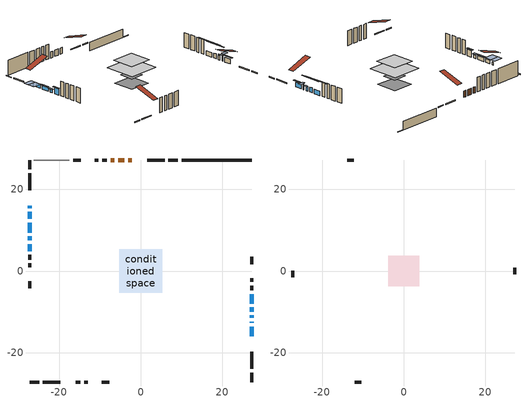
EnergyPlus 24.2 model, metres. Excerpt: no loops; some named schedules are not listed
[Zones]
conditioned space
 floor outside (Floor1 construction): -2.38,-2.38 -2.38,2.38 2.38,2.38 2.38,-2.38 z2.16
 floor adiabatic (AdiabaticFloorConstruction): -5.28,-5.28 -5.28,5.28 5.28,5.28 5.28,-5.28 z4.6
 floor foundation (Slab1 construction): -3.58,-3.58 -3.58,3.58 3.58,3.58 3.58,-3.58 z-0.61
 wall outside (RimJoist1 construction): 9.09,27.18 6.79,27.18 / -27.18,-27.18 -24.87,-27.18 / -27.18,27.18 -27.18,24.87 / 27.18,-27.18 27.18,-24.87 z2.16:2.46
 wall outside (RimJoist2 construction): 5.86,27.18 1.65,27.18 / -23.95,-27.18 -19.74,-27.18 / -27.18,23.95 -27.18,19.74 / 27.18,-23.95 27.18,-19.74 z2.16:2.46
 wall outside (AdiabaticWallConstruction 1): -2.15,27.18 -3.11,27.18 / -4.04,27.18 -5.57,27.18 / -6.5,27.18 -7.38,27.18 z2.16:4.19
 wall outside (AdiabaticWallConstruction): 27.18,-15.94 27.18,-13.63 / 27.18,-7.98 27.18,-5.67 z2.16:3.68; 27.18,-12.7 27.18,-12.39 / -27.18,6.61 -27.18,4.88 z2.16:4.24; -27.18,15.94 -27.18,15.4 z2.16:3.05; -27.18,14.47 -27.18,12.74 / -27.18,11.82 -27.18,9.38 z2.16:3.38; 27.18,-11.46 27.18,-10.85 z2.16:3.69; 27.18,-9.93 27.18,-8.91 z2.16:3.79; -27.18,8.45 -27.18,7.53 z2.16:3.23
 wall outside (Wall1 construction): -8.31,27.18 -9.46,27.18 / -15.94,-27.18 -14.78,-27.18 / -27.18,3.95 -27.18,2.79 / 27.18,-4.74 27.18,-3.58 z2.16:7.04
 wall outside (Wall2 construction): -10.39,27.18 -11.31,27.18 / -13.85,-27.18 -12.93,-27.18 / -27.18,1.86 -27.18,0.94 / 27.18,-2.65 27.18,-1.73 z2.16:7.04
 wall outside (Wall4 construction): -14.71,27.18 -16.53,27.18 / -9.53,-27.18 -7.71,-27.18 / -27.18,-2.46 -27.18,-4.27 / 27.18,1.67 27.18,3.48 z2.16:7.04
 wall foundation (FoundationWall1 construction): 10.02,27.18,-0.61 10.02,27.18,2.16 24.55,27.18,2.16 24.55,27.18,-0.51 27.18,27.18,-0.51 27.18,27.18,-0.61
 wall adiabatic (Wall5 construction): -17.46,27.18 -26.25,27.18 z2.16:7.04
 window (WindowConstruction): 27.18,-15.94 27.18,-13.63 z2.16:3.68
 window (WindowConstruction 8): 27.18,-12.7 27.18,-12.39 z2.16:4.24
 window (WindowConstruction 9): -27.18,15.94 -27.18,15.4 z2.16:3.05
 window (WindowConstruction 7): -27.18,14.47 -27.18,12.75 z2.16:3.38
 window (WindowConstruction 1): 27.18,-11.46 27.18,-10.85 z2.16:3.68
 window (WindowConstruction 2): -27.18,11.82 -27.18,9.38 z2.16:3.38
 window (WindowConstruction 6): 27.18,-9.92 27.18,-8.91 z2.16:3.78
 window (WindowConstruction 3): 27.18,-7.98 27.18,-5.67 z2.16:3.68
 window (WindowConstruction 4): -27.18,8.45 -27.18,7.53 z2.16:3.23
 window (WindowConstruction 5): -27.18,6.61 -27.18,4.88 z2.16:4.24
 door (Door): -2.15,27.18 -3.11,27.18 z2.16:4.19
 door (Door 1): -4.04,27.18 -5.57,27.18 z2.16:4.19
 door (Door 2): -6.5,27.18 -7.38,27.18 z2.16:4.19
 ceiling adiabatic (AdiabaticFloorConstruction): 5.28,-5.28 5.28,5.28 -5.28,5.28 -5.28,-5.28 z4.6
attic - vented
 floor to conditioned space (Floor2 construction Reversed): -3.79,-3.79 -3.79,3.79 3.79,3.79 3.79,-3.79 z7.04
 wall outside (Wall3 construction): -12.24,27.18 -13.78,27.18 / -12,-27.18 -10.46,-27.18 / -27.18,0.02 -27.18,-1.53 / 27.18,-0.81 27.18,0.74 z2.16:7.04
 roof outside (Roof1 construction): -1.22,27.18,7.04 -1.22,19.79,9.5 0.72,19.79,9.5 0.72,27.18,7.04; -16.87,-27.18,7.04 -16.87,-19.79,9.5 -18.81,-19.79,9.5 -18.81,-27.18,7.04; -27.18,16.87,7.04 -19.79,16.87,9.5 -19.79,18.81,9.5 -27.18,18.81,7.04; 27.18,-16.87,7.04 19.79,-16.87,9.5 19.79,-18.81,9.5 27.18,-18.81,7.04
shading: 27.18,-13.02 27.18,-16.55 27.48,-16.55 27.48,-13.02 z4.29; 27.18,-12.09 27.18,-13 29.01,-13 29.01,-12.09 z4.54; -27.18,14.79 -27.18,16.55 -30.23,16.55 -30.23,14.79 z3.66; -27.18,12.45 -27.18,14.77 -30.23,14.77 -30.23,12.45 z3.68; 27.18,-10.7 27.18,-11.61 27.64,-11.61 27.64,-10.7 z3.83; -27.18,9.08 -27.18,12.12 -27.64,12.12 -27.64,9.08 z3.68; 27.18,-5.86 27.18,-12.98 27.48,-12.98 27.48,-5.86 z6.84; 27.18,-2.32 27.18,-11.33 27.48,-11.33 27.48,-2.32 z7.03; -27.18,7.24 -27.18,8.75 -27.79,8.75 -27.79,7.24 z3.53; -27.18,4.58 -27.18,6.9 -27.79,6.9 -27.79,4.58 z4.54
[Building]
Building 1: Terrain=Suburbs
[Site:Location]
Montreal Mirabel Intl AP_QC: Latitude {deg}=45.68; Longitude {deg}=-74.03; Time Zone {hr}=-5; Elevation {m}=82; Keep Site Location Information=Yes
[Site:GroundTemperature:Shallow]
0.642858, -1.75623, -1.94836, -0.80987, 3.76054, 8.30966, 12.2535, 14.7518, 14.9641, 12.9321, 9.08883, 4.67926
[Site:WaterMainsTemperature]
Calculation Method=Schedule; Temperature Schedule=mains temperature schedule
[Material] Roughness=Rough; Thermal Absorptance=0.9
Name | Thickness {m} | Conductivity {W/m-K} | Density {kg/m3} | Specific Heat {J/kg-K} | Solar Absorptance | Visible Absorptance
asphalt or fiberglass shingles | 0.00635 | 0.162714 | 1121.4 | 1465.45 | 0.4 | 0.4
ceiling loosefill ins | 0.254 | 0.0480833 | 16.02 | 1046.75 | 0.7 | 0.7
ceiling stud and cavity | 0.1397 | 0.307505 | 65.682 | 1177.47 | 0.7 | 0.7
concrete 4.0 in. | 0.1016 | 1.803125 | 2242.8 | 837.4 | 0.7 | 0.7
concrete 8.0 in. | 0.2032 | 1.803125 | 2242.8 | 837.4 | 0.7 | 0.7
door material | 0.04445 | 0.053851 | 512.64 | 1214.23 | 0.7 | 0.7
door material 1 | 0.04445 | 0.20624 | 512.64 | 1214.23 | 0.7 | 0.7
exterior vertical ins | 0.0386676 | 0.029427 | 32.04 | 1214.23 | 0.7 | 0.7
floor covering | 0.0127 | 0.0433444 | 54.468 | 1339.84 | 0.6 | 0.6
floor rigid ins; rim joist rigid ins; wall rigid ins | 0.051816 | 0.029427 | 32.04 | 1214.23 | 0.7 | 0.7
floor rigid ins 1; wall rigid ins 2 | 0.512978 | 0.029427 | 32.04 | 1214.23 | 0.7 | 0.7
floor stud and cavity | 0.1397 | 0.0894249 | 92.3553 | 1139.71 | 0.7 | 0.7
floor stud and cavity 1 | 0.1397 | 1.75129 | 37.0049 | 1207.88 | 0.7 | 0.7
furniture material conditioned space 1 | 0.1524 | 0.115458 | 640.8 | 1214.23 | 0.6 | 0.6
gypsum board | 0.0127 | 0.160291 | 801 | 837.4 | 0.6 | 0.6
gypsum board 1 | 0.0127 | 0.160291 | 801 | 837.4 | 0.7 | 0.7
osb sheathing 0.5 in. | 0.0127 | 0.115458 | 512.64 | 1214.23 | 0.7 | 0.7
osb sheathing 0.75 in. | 0.01905 | 0.115458 | 512.64 | 1214.23 | 0.7 | 0.7
osb sheathing 2.0 in. | 0.0508 | 0.115458 | 512.64 | 1214.23 | 0.7 | 0.7
rim joist stud and cavity | 0.0508 | 0.0291833 | 125.044 | 1163.47 | 0.6 | 0.6
rim joist stud and cavity 1 | 0.0508 | 0.04043 | 125.044 | 1163.47 | 0.6 | 0.6
wall rigid ins 1 | 0.051816 | 0.029427 | 32.04 | 1214.23 | 0.4 | 0.4
wall stud and cavity | 0.1397 | 0.272647 | 139.0536 | 1170.24 | 0.7 | 0.7
wall stud and cavity 1 | 0.1397 | 0.273587 | 139.0536 | 1170.24 | 0.7 | 0.7
wall stud and cavity 2 | 0.0889 | 6.1454 | 50.32683 | 1063.81 | 0.6 | 0.6
wall stud and cavity 3 | 0.1397 | 0.21934 | 139.0536 | 1170.24 | 0.7 | 0.7
wall stud and cavity 4 | 0.1397 | 0.206859 | 139.0536 | 1170.24 | 0.7 | 0.7
wall stud and cavity 5 | 0.0889 | 0.380278 | 52.3479 | 1209.89 | 0.7 | 0.7
wall stud and cavity 6 | 0.0889 | 0.391764 | 83.0341 | 1211.67 | 0.7 | 0.7
wood siding | 0.0254 | 0.102417 | 544.68 | 1172.36 | 0.4 | 0.4
wood siding 1 | 0.00254 | 0.102417 | 544.68 | 1172.36 | 0.4 | 0.4
wood siding 2; wood siding 3; wood siding 4 | 0.0254 | 0.102417 | 544.68 | 1172.36 | 0.7 | 0.7
[WindowMaterial:SimpleGlazingSystem]
Name | U-Factor {W/m2-K} | Solar Heat Gain Coefficient
WindowMaterial | 1.88339 | 0.43
WindowMaterial 1 | 2.049758 | 0.36
WindowMaterial 2 | 2.02307 | 0.37
WindowMaterial 3 | 2.078148 | 0.35
WindowMaterial 4 | 1.80163 | 0.39
WindowMaterial 5 | 2.98038 | 0.61
WindowMaterial 6 | 4.164813 | 0.68
WindowMaterial 7 | 4.77747 | 0.61
WindowMaterial 8 | 2.7578 | 0.44
[Construction]
AdiabaticFloorConstruction: floor stud and cavity 1, floor rigid ins 1, osb sheathing 0.75 in., floor covering
AdiabaticWallConstruction: wood siding 3, wall rigid ins 2, wall stud and cavity 5, gypsum board
AdiabaticWallConstruction 1: wood siding 4, wall rigid ins 2, wall stud and cavity 5, gypsum board
Door; Door 1: door material
Door 2: door material 1
Floor1 construction: floor stud and cavity, floor rigid ins, osb sheathing 0.75 in., floor covering
Floor2 construction Reversed: gypsum board, ceiling stud and cavity, ceiling loosefill ins
FoundationWall1 construction: concrete 8.0 in., gypsum board 1
furniture construction conditioned space 1: furniture material conditioned space 1
PartitionWallConstruction: gypsum board, wall stud and cavity 6, gypsum board
RimJoist1 construction: wood siding 2, osb sheathing 2.0 in., rim joist stud and cavity
RimJoist2 construction: wood siding 2, rim joist rigid ins, osb sheathing 2.0 in., rim joist stud and cavity 1
Roof1 construction: asphalt or fiberglass shingles
Slab1 construction: concrete 4.0 in.
Wall1 construction: wood siding, wall rigid ins, osb sheathing 0.5 in., wall stud and cavity, gypsum board
Wall2 construction: wood siding, wall rigid ins, osb sheathing 0.5 in., wall stud and cavity 1, gypsum board
Wall3 construction: wood siding 1, wall stud and cavity 2
Wall4 construction: wood siding, wall rigid ins, osb sheathing 0.5 in., wall stud and cavity 3, gypsum board
Wall5 construction: wall rigid ins 1, osb sheathing 0.5 in., wall stud and cavity 4, gypsum board
WindowConstruction; WindowConstruction 3: WindowMaterial
WindowConstruction 1: WindowMaterial 1
WindowConstruction 2: WindowMaterial 2
WindowConstruction 4: WindowMaterial 3
WindowConstruction 5: WindowMaterial 4
WindowConstruction 6: WindowMaterial 5
WindowConstruction 7: WindowMaterial 6
WindowConstruction 8: WindowMaterial 7
WindowConstruction 9: WindowMaterial 8
[Zone] Multiplier=1; Part of Total Floor Area=Yes
Name | Volume {m3}
attic - vented | 22.998
conditioned space | 446
[Space]
Name | Zone | Volume {m3}
attic - vented 1 | attic - vented | 22.998
conditioned space 1 | conditioned space | 446
[ZoneInfiltration:EffectiveLeakageArea]
infil attic - vented 1: Zone or Space=attic - vented 1; Schedule=Always On Discrete; Effective Air Leakage Area {cm2}=2655.23; Stack Coefficient=0.000510366; Wind Coefficient=1.52637e-05
[ZoneMixing]
whole house fan mix: Zone or Space=attic - vented; Schedule=Always On Continuous; Design Flow Rate Calculation Method=Flow/Zone; Design Flow Rate {m3/s}=0; Source Zone or Space=conditioned space
[SurfaceProperty:ExposedFoundationPerimeter]
Slab1: Exposed Perimeter Calculation Method=TotalExposedPerimeter; Total Exposed Perimeter {m}=17.16
[InternalMass] Zone or ZoneList=conditioned space; Space or SpaceList=conditioned space 1
Name | Construction | Surface Area {m2}
furniture mass conditioned space 1 | furniture construction conditioned space 1 | 74.252
partition wall mass | PartitionWallConstruction | 185.63
[Lights]
interior lighting: Zone or ZoneList or Space or SpaceList=conditioned space 1; Schedule=interior lighting schedule; Design Level Calculation Method=LightingLevel; Lighting Level {W}=343.2; Return Air Fraction=0; Fraction Radiant=0.6; Fraction Visible=0.2; Fraction Replaceable=1
[People]
occupants: Zone or ZoneList or Space or SpaceList=conditioned space 1; Number of People Schedule=occupants schedule; Number of People Calculation Method=People; Number of People=3; Fraction Radiant=0.314171; Sensible Heat Fraction=0.56303; Activity Level Schedule=occupants activity schedule; Carbon Dioxide Generation Rate {m3/s-W}=0; Enable ASHRAE 55 Comfort Warnings=No; Mean Radiant Temperature Calculation Type=EnclosureAveraged
[ElectricEquipment] Zone or ZoneList or Space or SpaceList=conditioned space 1; Design Level Calculation Method=EquipmentLevel
Name | Schedule | Design Level {W} | Fraction Latent | Fraction Radiant | Fraction Lost
clothes dryer | clothes dryer schedule | 140.772 | 0.015 | 0.081 | 0.85
clothes washer | clothes washer schedule | 32.1985 | 0.03 | 0.162 | 0.7
cooking range | cooking range schedule | 208.969 | 0.08 | 0.432 | 0.2
dishwasher | dishwasher schedule | 66.8632 | 0.3 | 0.18 | 0.4
fridge | fridge schedule | 72.9452 | 0 | 0.6 | 0
mech vent bath fan 0 | mech vent bath fan 0 schedule | 50.2 | 0 | 0 | 1
mech vent bath fan 1 | mech vent bath fan 1 schedule | 50.2 | 0 | 0 | 1
mech vent house fan | mech vent house fan schedule | 19.9167 | 0 | 0 | 0.5
mech vent house fan cfis | mech vent house fan cfis schedule | 0 | 0 | 0 | 0
mech vent range fan 0 | mech vent range fan 0 schedule | 57 | 0 | 0 | 1
misc plug loads | misc plug loads schedule | 494.7 | 0.045 | 0.513 | 0.1
whole house fan | Always On Discrete | 0 | 0 | 0 | 1
[OtherEquipment] Zone or ZoneList or Space or SpaceList=conditioned space 1; Design Level Calculation Method=EquipmentLevel
Name | Fuel Type | Schedule | Design Level {W} | Fraction Latent | Fraction Radiant | Fraction Lost
clothes dryer 1 | Electricity | clothes dryer schedule | 0 | 0.015 | 0.081 | 0.85
cooking range 1 | Electricity | cooking range schedule | 0 | 0.08 | 0.432 | 0.2
general water use latent | None | general water use schedule | 59.3978 | 1 | 0 | 0
general water use sensible | None | general water use schedule | -58.539 | 0 | 0.6 | 0
mech vent house fan latent load | None | Always On Discrete | 0 | 1 | 0 | 0
mech vent house fan sensible load | None | Always On Discrete | 0 | 0 | 0 | 0
water heater energy adjustment1 | Electricity | Always On Discrete | 0.01 | 0 | 0 | 1
[ZoneInfiltration:DesignFlowRate] Zone or ZoneList or Space or SpaceList=conditioned space 1; Schedule=Always On Discrete; Design Flow Rate Calculation Method=Flow/Zone; Design Flow Rate {m3/s}=0
infil flow; natural vent flow; whole house fan flow
[Foundation:Kiva]
Foundation Kiva 1: Initial Indoor Air Temperature {C}=18; Wall Height Above Grade {m}=2.16; Wall Depth Below Slab {m}=0.2032; Custom Block Material Name 1=exterior vertical ins; Custom Block Depth 1 {m}=2.76999; Custom Block X Position 1 {m}=0.2159; Custom Block Z Position 1 {m}=0
[Foundation:Kiva:Settings]
Soil Conductivity {W/m-K}=0.849921; Soil Density {kg/m3}=1842.3; Soil Specific Heat {J/kg-K}=418.7; Ground Solar Absorptivity=0.9; Ground Thermal Absorptivity=0.9; Ground Surface Roughness {m}=0.03; Far-Field Width {m}=40; Deep-Ground Boundary Condition=ZeroFlux; Deep-Ground Depth {m}=40; Minimum Cell Dimension {m}=0.2; Maximum Cell Growth Coefficient=3; Simulation Timestep=Timestep
[Exterior:Lights]
exterior lighting: Schedule=exterior lighting schedule; Design Level {W}=75.6
[Schedule:Constant]
Name | Hourly Value
Always On Continuous; mech vent house fan schedule; mech vent house fan cfis schedule; Always On Discrete | 1
occupants activity schedule | 117.228
fridge schedule | 0
[Schedule:Week:Daily]
interior lighting schedule Week Rule - Jan1-Jan27: interior lighting schedule day, interior lighting schedule day, interior lighting schedule day, interior lighting schedule day, interior lighting schedule day, interior lighting schedule day, interior lighting schedule day, interior lighting schedule default day, interior lighting schedule default day, interior lighting schedule default day, interior lighting schedule default day, interior lighting schedule default day
interior lighting schedule Week Rule - Jan28-Feb3: interior lighting schedule day, interior lighting schedule day, interior lighting schedule day, interior lighting schedule day, interior lighting schedule day 1, interior lighting schedule day 1, interior lighting schedule day 1, interior lighting schedule default day, interior lighting schedule default day, interior lighting schedule default day, interior lighting schedule default day, interior lighting schedule default day
interior lighting schedule Week Rule - Feb4-Feb24: interior lighting schedule day 1, interior lighting schedule day 1, interior lighting schedule day 1, interior lighting schedule day 1, interior lighting schedule day 1, interior lighting schedule day 1, interior lighting schedule day 1, interior lighting schedule default day, interior lighting schedule default day, interior lighting schedule default day, interior lighting schedule default day, interior lighting schedule default day
interior lighting schedule Week Rule - Feb25-Mar3: interior lighting schedule day 1, interior lighting schedule day 1, interior lighting schedule day 1, interior lighting schedule day 1, interior lighting schedule day 2, interior lighting schedule day 2, interior lighting schedule day 2, interior lighting schedule default day, interior lighting schedule default day, interior lighting schedule default day, interior lighting schedule default day, interior lighting schedule default day
interior lighting schedule Week Rule - Mar4-Mar31: interior lighting schedule day 2, interior lighting schedule day 2, interior lighting schedule day 2, interior lighting schedule day 2, interior lighting schedule day 2, interior lighting schedule day 2, interior lighting schedule day 2, interior lighting schedule default day, interior lighting schedule default day, interior lighting schedule default day, interior lighting schedule default day, interior lighting schedule default day
interior lighting schedule Week Rule - Apr1-Apr28: interior lighting schedule day 3, interior lighting schedule day 3, interior lighting schedule day 3, interior lighting schedule day 3, interior lighting schedule day 3, interior lighting schedule day 3, interior lighting schedule day 3, interior lighting schedule default day, interior lighting schedule default day, interior lighting schedule default day, interior lighting schedule default day, interior lighting schedule default day
interior lighting schedule Week Rule - Apr29-May5: interior lighting schedule day 3, interior lighting schedule day 3, interior lighting schedule day 4, interior lighting schedule day 4, interior lighting schedule day 4, interior lighting schedule day 4, interior lighting schedule day 4, interior lighting schedule default day, interior lighting schedule default day, interior lighting schedule default day, interior lighting schedule default day, interior lighting schedule default day
interior lighting schedule Week Rule - May6-May26: interior lighting schedule day 4, interior lighting schedule day 4, interior lighting schedule day 4, interior lighting schedule day 4, interior lighting schedule day 4, interior lighting schedule day 4, interior lighting schedule day 4, interior lighting schedule default day, interior lighting schedule default day, interior lighting schedule default day, interior lighting schedule default day, interior lighting schedule default day
interior lighting schedule Week Rule - May27-Jun2: interior lighting schedule day 4, interior lighting schedule day 4, interior lighting schedule day 4, interior lighting schedule day 4, interior lighting schedule day 4, interior lighting schedule day 5, interior lighting schedule day 5, interior lighting schedule default day, interior lighting schedule default day, interior lighting schedule default day, interior lighting schedule default day, interior lighting schedule default day
interior lighting schedule Week Rule - Jun3-Jun30: interior lighting schedule day 5, interior lighting schedule day 5, interior lighting schedule day 5, interior lighting schedule day 5, interior lighting schedule day 5, interior lighting schedule day 5, interior lighting schedule day 5, interior lighting schedule default day, interior lighting schedule default day, interior lighting schedule default day, interior lighting schedule default day, interior lighting schedule default day
interior lighting schedule Week Rule - Jul1-Jul28: interior lighting schedule day 6, interior lighting schedule day 6, interior lighting schedule day 6, interior lighting schedule day 6, interior lighting schedule day 6, interior lighting schedule day 6, interior lighting schedule day 6, interior lighting schedule default day, interior lighting schedule default day, interior lighting schedule default day, interior lighting schedule default day, interior lighting schedule default day
interior lighting schedule Week Rule - Jul29-Aug4: interior lighting schedule day 6, interior lighting schedule day 6, interior lighting schedule day 6, interior lighting schedule day 7, interior lighting schedule day 7, interior lighting schedule day 7, interior lighting schedule day 7, interior lighting schedule default day, interior lighting schedule default day, interior lighting schedule default day, interior lighting schedule default day, interior lighting schedule default day
interior lighting schedule Week Rule - Aug5-Aug25: interior lighting schedule day 7, interior lighting schedule day 7, interior lighting schedule day 7, interior lighting schedule day 7, interior lighting schedule day 7, interior lighting schedule day 7, interior lighting schedule day 7, interior lighting schedule default day, interior lighting schedule default day, interior lighting schedule default day, interior lighting schedule default day, interior lighting schedule default day
interior lighting schedule Week Rule - Aug26-Sep1: interior lighting schedule day 7, interior lighting schedule day 7, interior lighting schedule day 7, interior lighting schedule day 7, interior lighting schedule day 7, interior lighting schedule day 7, interior lighting schedule day 8, interior lighting schedule default day, interior lighting schedule default day, interior lighting schedule default day, interior lighting schedule default day, interior lighting schedule default day
interior lighting schedule Week Rule - Sep2-Sep29: interior lighting schedule day 8, interior lighting schedule day 8, interior lighting schedule day 8, interior lighting schedule day 8, interior lighting schedule day 8, interior lighting schedule day 8, interior lighting schedule day 8, interior lighting schedule default day, interior lighting schedule default day, interior lighting schedule default day, interior lighting schedule default day, interior lighting schedule default day
interior lighting schedule Week Rule - Sep30-Oct6: interior lighting schedule day 8, interior lighting schedule day 9, interior lighting schedule day 9, interior lighting schedule day 9, interior lighting schedule day 9, interior lighting schedule day 9, interior lighting schedule day 9, interior lighting schedule default day, interior lighting schedule default day, interior lighting schedule default day, interior lighting schedule default day, interior lighting schedule default day
interior lighting schedule Week Rule - Oct7-Oct27: interior lighting schedule day 9, interior lighting schedule day 9, interior lighting schedule day 9, interior lighting schedule day 9, interior lighting schedule day 9, interior lighting schedule day 9, interior lighting schedule day 9, interior lighting schedule default day, interior lighting schedule default day, interior lighting schedule default day, interior lighting schedule default day, interior lighting schedule default day
interior lighting schedule Week Rule - Oct28-Nov3: interior lighting schedule day 9, interior lighting schedule day 9, interior lighting schedule day 9, interior lighting schedule day 9, interior lighting schedule day 10, interior lighting schedule day 10, interior lighting schedule day 10, interior lighting schedule default day, interior lighting schedule default day, interior lighting schedule default day, interior lighting schedule default day, interior lighting schedule default day
interior lighting schedule Week Rule - Nov4-Nov24: interior lighting schedule day 10, interior lighting schedule day 10, interior lighting schedule day 10, interior lighting schedule day 10, interior lighting schedule day 10, interior lighting schedule day 10, interior lighting schedule day 10, interior lighting schedule default day, interior lighting schedule default day, interior lighting schedule default day, interior lighting schedule default day, interior lighting schedule default day
interior lighting schedule Week Rule - Nov25-Dec1: interior lighting schedule day 10, interior lighting schedule day 10, interior lighting schedule day 10, interior lighting schedule day 10, interior lighting schedule day 10, interior lighting schedule day 10, interior lighting schedule day 11, interior lighting schedule default day, interior lighting schedule default day, interior lighting schedule default day, interior lighting schedule default day, interior lighting schedule default day
interior lighting schedule Week Rule - Dec2-Dec31: interior lighting schedule day 11, interior lighting schedule day 11, interior lighting schedule day 11, interior lighting schedule day 11, interior lighting schedule day 11, interior lighting schedule day 11, interior lighting schedule day 11, interior lighting schedule default day, interior lighting schedule default day, interior lighting schedule default day, interior lighting schedule default day, interior lighting schedule default day
occupants schedule Week Rule - Jan1-Dec31: occupants schedule day, occupants schedule day, occupants schedule day, occupants schedule day, occupants schedule day, occupants schedule day, occupants schedule day, occupants schedule default day, occupants schedule default day, occupants schedule default day, occupants schedule default day, occupants schedule default day
clothes dryer schedule Week Rule - Jan1-Dec31: clothes dryer schedule day, clothes dryer schedule day, clothes dryer schedule day, clothes dryer schedule day, clothes dryer schedule day, clothes dryer schedule day, clothes dryer schedule day, clothes dryer schedule default day, clothes dryer schedule default day, clothes dryer schedule default day, clothes dryer schedule default day, clothes dryer schedule default day
clothes washer schedule Week Rule - Jan1-Dec31: clothes washer schedule day, clothes washer schedule day, clothes washer schedule day, clothes washer schedule day, clothes washer schedule day, clothes washer schedule day, clothes washer schedule day, clothes washer schedule default day, clothes washer schedule default day, clothes washer schedule default day, clothes washer schedule default day, clothes washer schedule default day
cooking range schedule Week Rule - Jan1-Dec31: cooking range schedule day, cooking range schedule day, cooking range schedule day, cooking range schedule day, cooking range schedule day, cooking range schedule day, cooking range schedule day, cooking range schedule default day, cooking range schedule default day, cooking range schedule default day, cooking range schedule default day, cooking range schedule default day
dishwasher schedule Week Rule - Jan1-Dec31: dishwasher schedule day, dishwasher schedule day, dishwasher schedule day, dishwasher schedule day, dishwasher schedule day, dishwasher schedule day, dishwasher schedule day, dishwasher schedule default day, dishwasher schedule default day, dishwasher schedule default day, dishwasher schedule default day, dishwasher schedule default day
mech vent bath fan 0 schedule Week Rule - Jan1-Dec31: mech vent bath fan 0 schedule day, mech vent bath fan 0 schedule day, mech vent bath fan 0 schedule day, mech vent bath fan 0 schedule day, mech vent bath fan 0 schedule day, mech vent bath fan 0 schedule day, mech vent bath fan 0 schedule day, mech vent bath fan 0 schedule default day, mech vent bath fan 0 schedule default day, mech vent bath fan 0 schedule default day, mech vent bath fan 0 schedule default day, mech vent bath fan 0 schedule default day
mech vent bath fan 1 schedule Week Rule - Jan1-Dec31: mech vent bath fan 1 schedule day, mech vent bath fan 1 schedule day, mech vent bath fan 1 schedule day, mech vent bath fan 1 schedule day, mech vent bath fan 1 schedule day, mech vent bath fan 1 schedule day, mech vent bath fan 1 schedule day, mech vent bath fan 1 schedule default day, mech vent bath fan 1 schedule default day, mech vent bath fan 1 schedule default day, mech vent bath fan 1 schedule default day, mech vent bath fan 1 schedule default day
mech vent range fan 0 schedule Week Rule - Jan1-Dec31: mech vent range fan 0 schedule day, mech vent range fan 0 schedule day, mech vent range fan 0 schedule day, mech vent range fan 0 schedule day, mech vent range fan 0 schedule day, mech vent range fan 0 schedule day, mech vent range fan 0 schedule day, mech vent range fan 0 schedule default day, mech vent range fan 0 schedule default day, mech vent range fan 0 schedule default day, mech vent range fan 0 schedule default day, mech vent range fan 0 schedule default day
misc plug loads schedule Week Rule - Jan1-Dec31: misc plug loads schedule day, misc plug loads schedule day, misc plug loads schedule day, misc plug loads schedule day, misc plug loads schedule day, misc plug loads schedule day, misc plug loads schedule day, misc plug loads schedule default day, misc plug loads schedule default day, misc plug loads schedule default day, misc plug loads schedule default day, misc plug loads schedule default day
general water use schedule Week Rule - Jan1-Dec31: general water use schedule day, general water use schedule day, general water use schedule day, general water use schedule day, general water use schedule day, general water use schedule day, general water use schedule day, general water use schedule default day, general water use schedule default day, general water use schedule default day, general water use schedule default day, general water use schedule default day
exterior lighting schedule Week Rule - Jan1-Jan27: exterior lighting schedule day, exterior lighting schedule day, exterior lighting schedule day, exterior lighting schedule day, exterior lighting schedule day, exterior lighting schedule day, exterior lighting schedule day, exterior lighting schedule default day, exterior lighting schedule default day, exterior lighting schedule default day, exterior lighting schedule default day, exterior lighting schedule default day
exterior lighting schedule Week Rule - Jan28-Feb3: exterior lighting schedule day, exterior lighting schedule day, exterior lighting schedule day, exterior lighting schedule day, exterior lighting schedule day 1, exterior lighting schedule day 1, exterior lighting schedule day 1, exterior lighting schedule default day, exterior lighting schedule default day, exterior lighting schedule default day, exterior lighting schedule default day, exterior lighting schedule default day
exterior lighting schedule Week Rule - Feb4-Feb24: exterior lighting schedule day 1, exterior lighting schedule day 1, exterior lighting schedule day 1, exterior lighting schedule day 1, exterior lighting schedule day 1, exterior lighting schedule day 1, exterior lighting schedule day 1, exterior lighting schedule default day, exterior lighting schedule default day, exterior lighting schedule default day, exterior lighting schedule default day, exterior lighting schedule default day
exterior lighting schedule Week Rule - Feb25-Mar3: exterior lighting schedule day 1, exterior lighting schedule day 1, exterior lighting schedule day 1, exterior lighting schedule day 1, exterior lighting schedule day 2, exterior lighting schedule day 2, exterior lighting schedule day 2, exterior lighting schedule default day, exterior lighting schedule default day, exterior lighting schedule default day, exterior lighting schedule default day, exterior lighting schedule default day
exterior lighting schedule Week Rule - Mar4-Mar31: exterior lighting schedule day 2, exterior lighting schedule day 2, exterior lighting schedule day 2, exterior lighting schedule day 2, exterior lighting schedule day 2, exterior lighting schedule day 2, exterior lighting schedule day 2, exterior lighting schedule default day, exterior lighting schedule default day, exterior lighting schedule default day, exterior lighting schedule default day, exterior lighting schedule default day
exterior lighting schedule Week Rule - Apr1-Apr28: exterior lighting schedule day 3, exterior lighting schedule day 3, exterior lighting schedule day 3, exterior lighting schedule day 3, exterior lighting schedule day 3, exterior lighting schedule day 3, exterior lighting schedule day 3, exterior lighting schedule default day, exterior lighting schedule default day, exterior lighting schedule default day, exterior lighting schedule default day, exterior lighting schedule default day
exterior lighting schedule Week Rule - Apr29-May5: exterior lighting schedule day 3, exterior lighting schedule day 3, exterior lighting schedule day 4, exterior lighting schedule day 4, exterior lighting schedule day 4, exterior lighting schedule day 4, exterior lighting schedule day 4, exterior lighting schedule default day, exterior lighting schedule default day, exterior lighting schedule default day, exterior lighting schedule default day, exterior lighting schedule default day
exterior lighting schedule Week Rule - May6-May26: exterior lighting schedule day 4, exterior lighting schedule day 4, exterior lighting schedule day 4, exterior lighting schedule day 4, exterior lighting schedule day 4, exterior lighting schedule day 4, exterior lighting schedule day 4, exterior lighting schedule default day, exterior lighting schedule default day, exterior lighting schedule default day, exterior lighting schedule default day, exterior lighting schedule default day
exterior lighting schedule Week Rule - May27-Jun2: exterior lighting schedule day 4, exterior lighting schedule day 4, exterior lighting schedule day 4, exterior lighting schedule day 4, exterior lighting schedule day 4, exterior lighting schedule day 5, exterior lighting schedule day 5, exterior lighting schedule default day, exterior lighting schedule default day, exterior lighting schedule default day, exterior lighting schedule default day, exterior lighting schedule default day
exterior lighting schedule Week Rule - Jun3-Jun30: exterior lighting schedule day 5, exterior lighting schedule day 5, exterior lighting schedule day 5, exterior lighting schedule day 5, exterior lighting schedule day 5, exterior lighting schedule day 5, exterior lighting schedule day 5, exterior lighting schedule default day, exterior lighting schedule default day, exterior lighting schedule default day, exterior lighting schedule default day, exterior lighting schedule default day
exterior lighting schedule Week Rule - Jul1-Jul28: exterior lighting schedule day 6, exterior lighting schedule day 6, exterior lighting schedule day 6, exterior lighting schedule day 6, exterior lighting schedule day 6, exterior lighting schedule day 6, exterior lighting schedule day 6, exterior lighting schedule default day, exterior lighting schedule default day, exterior lighting schedule default day, exterior lighting schedule default day, exterior lighting schedule default day
exterior lighting schedule Week Rule - Jul29-Aug4: exterior lighting schedule day 6, exterior lighting schedule day 6, exterior lighting schedule day 6, exterior lighting schedule day 7, exterior lighting schedule day 7, exterior lighting schedule day 7, exterior lighting schedule day 7, exterior lighting schedule default day, exterior lighting schedule default day, exterior lighting schedule default day, exterior lighting schedule default day, exterior lighting schedule default day
exterior lighting schedule Week Rule - Aug5-Aug25: exterior lighting schedule day 7, exterior lighting schedule day 7, exterior lighting schedule day 7, exterior lighting schedule day 7, exterior lighting schedule day 7, exterior lighting schedule day 7, exterior lighting schedule day 7, exterior lighting schedule default day, exterior lighting schedule default day, exterior lighting schedule default day, exterior lighting schedule default day, exterior lighting schedule default day
exterior lighting schedule Week Rule - Aug26-Sep1: exterior lighting schedule day 7, exterior lighting schedule day 7, exterior lighting schedule day 7, exterior lighting schedule day 7, exterior lighting schedule day 7, exterior lighting schedule day 7, exterior lighting schedule day 8, exterior lighting schedule default day, exterior lighting schedule default day, exterior lighting schedule default day, exterior lighting schedule default day, exterior lighting schedule default day
[Schedule:Year]
interior lighting schedule: interior lighting schedule Week Rule - Jan1-Jan27, 1, 1, 1, 27, interior lighting schedule Week Rule - Jan28-Feb3, 1, 28, 2, 3, interior lighting schedule Week Rule - Feb4-Feb24, 2, 4, 2, 24, interior lighting schedule Week Rule - Feb25-Mar3, 2, 25, 3, 3, interior lighting schedule Week Rule - Mar4-Mar31, 3, 4, 3, 31, interior lighting schedule Week Rule - Apr1-Apr28, 4, 1, 4, 28, interior lighting schedule Week Rule - Apr29-May5, 4, 29, 5, 5, interior lighting schedule Week Rule - May6-May26, 5, 6, 5, 26, interior lighting schedule Week Rule - May27-Jun2, 5, 27, 6, 2, interior lighting schedule Week Rule - Jun3-Jun30, 6, 3, 6, 30, interior lighting schedule Week Rule - Jul1-Jul28, 7, 1, 7, 28, interior lighting schedule Week Rule - Jul29-Aug4, 7, 29, 8, 4, interior lighting schedule Week Rule - Aug5-Aug25, 8, 5, 8, 25, interior lighting schedule Week Rule - Aug26-Sep1, 8, 26, 9, 1, interior lighting schedule Week Rule - Sep2-Sep29, 9, 2, 9, 29, interior lighting schedule Week Rule - Sep30-Oct6, 9, 30, 10, 6, interior lighting schedule Week Rule - Oct7-Oct27, 10, 7, 10, 27, interior lighting schedule Week Rule - Oct28-Nov3, 10, 28, 11, 3, interior lighting schedule Week Rule - Nov4-Nov24, 11, 4, 11, 24, interior lighting schedule Week Rule - Nov25-Dec1, 11, 25, 12, 1, interior lighting schedule Week Rule - Dec2-Dec31, 12, 2, 12, 31
occupants schedule: occupants schedule Week Rule - Jan1-Dec31, 1, 1, 12, 31
clothes dryer schedule: clothes dryer schedule Week Rule - Jan1-Dec31, 1, 1, 12, 31
clothes washer schedule: clothes washer schedule Week Rule - Jan1-Dec31, 1, 1, 12, 31
cooking range schedule: cooking range schedule Week Rule - Jan1-Dec31, 1, 1, 12, 31
dishwasher schedule: dishwasher schedule Week Rule - Jan1-Dec31, 1, 1, 12, 31
mech vent bath fan 0 schedule: mech vent bath fan 0 schedule Week Rule - Jan1-Dec31, 1, 1, 12, 31
mech vent bath fan 1 schedule: mech vent bath fan 1 schedule Week Rule - Jan1-Dec31, 1, 1, 12, 31
mech vent range fan 0 schedule: mech vent range fan 0 schedule Week Rule - Jan1-Dec31, 1, 1, 12, 31
misc plug loads schedule: misc plug loads schedule Week Rule - Jan1-Dec31, 1, 1, 12, 31
general water use schedule: general water use schedule Week Rule - Jan1-Dec31, 1, 1, 12, 31
exterior lighting schedule: exterior lighting schedule Week Rule - Jan1-Jan27, 1, 1, 1, 27, exterior lighting schedule Week Rule - Jan28-Feb3, 1, 28, 2, 3, exterior lighting schedule Week Rule - Feb4-Feb24, 2, 4, 2, 24, exterior lighting schedule Week Rule - Feb25-Mar3, 2, 25, 3, 3, exterior lighting schedule Week Rule - Mar4-Mar31, 3, 4, 3, 31, exterior lighting schedule Week Rule - Apr1-Apr28, 4, 1, 4, 28, exterior lighting schedule Week Rule - Apr29-May5, 4, 29, 5, 5, exterior lighting schedule Week Rule - May6-May26, 5, 6, 5, 26, exterior lighting schedule Week Rule - May27-Jun2, 5, 27, 6, 2, exterior lighting schedule Week Rule - Jun3-Jun30, 6, 3, 6, 30, exterior lighting schedule Week Rule - Jul1-Jul28, 7, 1, 7, 28, exterior lighting schedule Week Rule - Jul29-Aug4, 7, 29, 8, 4, exterior lighting schedule Week Rule - Aug5-Aug25, 8, 5, 8, 25, exterior lighting schedule Week Rule - Aug26-Sep1, 8, 26, 9, 1, exterior lighting schedule Week Rule - Sep2-Sep29, 9, 2, 9, 29, exterior lighting schedule Week Rule - Sep30-Oct6, 9, 30, 10, 6, exterior lighting schedule Week Rule - Oct7-Oct27, 10, 7, 10, 27, exterior lighting schedule Week Rule - Oct28-Nov3, 10, 28, 11, 3, exterior lighting schedule Week Rule - Nov4-Nov24, 11, 4, 11, 24, exterior lighting schedule Week Rule - Nov25-Dec1, 11, 25, 12, 1, exterior lighting schedule Week Rule - Dec2-Dec31, 12, 2, 12, 31
[Schedule:Compact]
mains temperature schedule: Through: 01/01, For: AllDays, Until: 24:00, 5.61444, Through: 01/02, For: AllDays, Until: 24:00, 5.535, Through: 01/03, For: AllDays, Until: 24:00, 5.45667, Through: 01/04, For: AllDays, Until: 24:00, 5.37944, Through: 01/05, For: AllDays, Until: 24:00, 5.30333, Through: 01/06, For: AllDays, Until: 24:00, 5.22889, Through: 01/07, For: AllDays, Until: 24:00, 5.15611, Through: 01/08, For: AllDays, Until: 24:00, 5.08389, Through: 01/09, For: AllDays, Until: 24:00, 5.01333, Through: 01/10, For: AllDays, Until: 24:00, 4.94444, Through: 01/11, For: AllDays, Until: 24:00, 4.87667, Through: 01/12, For: AllDays, Until: 24:00, 4.81056, Through: 01/13, For: AllDays, Until: 24:00, 4.74556, Through: 01/14, For: AllDays, Until: 24:00, 4.68222, Through: 01/15, For: AllDays, Until: 24:00, 4.62056, Through: 01/16, For: AllDays, Until: 24:00, 4.56, Through: 01/17, For: AllDays, Until: 24:00, 4.50111, Through: 01/18, For: AllDays, Until: 24:00, 4.44389, Through: 01/19, For: AllDays, Until: 24:00, 4.38778, Through: 01/20, For: AllDays, Until: 24:00, 4.33389, Through: 01/21, For: AllDays, Until: 24:00, 4.28111, Through: 01/22, For: AllDays, Until: 24:00, 4.23, Through: 01/23, For: AllDays, Until: 24:00, 4.18056, Through: 01/24, For: AllDays, Until: 24:00, 4.13278, Through: 01/25, For: AllDays, Until: 24:00, 4.08667, Through: 01/26, For: AllDays, Until: 24:00, 4.04222, Through: 01/27, For: AllDays, Until: 24:00, 3.99944, Through: 01/28, For: AllDays, Until: 24:00, 3.95833, Through: 01/29, For: AllDays, Until: 24:00, 3.91889, Through: 01/30, For: AllDays, Until: 24:00, 3.88111, Through: 01/31, For: AllDays, Until: 24:00, 3.845, Through: 02/01, For: AllDays, Until: 24:00, 3.81056, Through: 02/02, For: AllDays, Until: 24:00, 3.77778, Through: 02/03, For: AllDays, Until: 24:00, 3.74722, Through: 02/04, For: AllDays, Until: 24:00, 3.71833, Through: 02/05, For: AllDays, Until: 24:00, 3.69056, Through: 02/06, For: AllDays, Until: 24:00, 3.66556, Through: 02/07, For: AllDays, Until: 24:00, 3.64167, Through: 02/08, For: AllDays, Until: 24:00, 3.61944, Through: 02/09, For: AllDays, Until: 24:00, 3.59944, Through: 02/10, For: AllDays, Until: 24:00, 3.58111, Through: 02/11, For: AllDays, Until: 24:00, 3.56444, Through: 02/12, For: AllDays, Until: 24:00, 3.55, Through: 02/13, For: AllDays, Until: 24:00, 3.53667, Through: 02/14, For: AllDays, Until: 24:00, 3.52556, Through: 02/15, For: AllDays, Until: 24:00, 3.51667, Through: 02/16, For: AllDays, Until: 24:00, 3.50889, Through: 02/17, For: AllDays, Until: 24:00, 3.50333, Through: 02/18, For: AllDays, Until: 24:00, 3.49944, Through: 02/19, For: AllDays, Until: 24:00, 3.49778, Through: 02/20, For: AllDays, Until: 24:00, 3.49778, Through: 02/21, For: AllDays, Until: 24:00, 3.49944, Through: 02/22, For: AllDays, Until: 24:00, 3.50278, Through: 02/23, For: AllDays, Until: 24:00, 3.50833, Through: 02/24, For: AllDays, Until: 24:00, 3.515, Through: 02/25, For: AllDays, Until: 24:00, 3.52444, Through: 02/26, For: AllDays, Until: 24:00, 3.535, Through: 02/27, For: AllDays, Until: 24:00, 3.54778, Through: 02/28, For: AllDays, Until: 24:00, 3.56222, Through: 03/01, For: AllDays, Until: 24:00, 3.57833, Through: 03/02, For: AllDays, Until: 24:00, 3.59667, Through: 03/03, For: AllDays, Until: 24:00, 3.61667, Through: 03/04, For: AllDays, Until: 24:00, 3.63833, Through: 03/05, For: AllDays, Until: 24:00, 3.66167, Through: 03/06, For: AllDays, Until: 24:00, 3.68667, Through: 03/07, For: AllDays, Until: 24:00, 3.71389, Through: 03/08, For: AllDays, Until: 24:00, 3.74278, Through: 03/09, For: AllDays, Until: 24:00, 3.77333, Through: 03/10, For: AllDays, Until: 24:00, 3.80556, Through: 03/11, For: AllDays, Until: 24:00, 3.83944, Through: 03/12, For: AllDays, Until: 24:00, 3.87556, Through: 03/13, For: AllDays, Until: 24:00, 3.91278, Through: 03/14, For: AllDays, Until: 24:00, 3.95222, Through: 03/15, For: AllDays, Until: 24:00, 3.99278, Through: 03/16, For: AllDays, Until: 24:00, 4.03556, Through: 03/17, For: AllDays, Until: 24:00, 4.08, Through: 03/18, For: AllDays, Until: 24:00, 4.12556, Through: 03/19, For: AllDays, Until: 24:00, 4.17333, Through: 03/20, For: AllDays, Until: 24:00, 4.22278, Through: 03/21, For: AllDays, Until: 24:00, 4.27333, Through: 03/22, For: AllDays, Until: 24:00, 4.32556, Through: 03/23, For: AllDays, Until: 24:00, 4.38, Through: 03/24, For: AllDays, Until: 24:00, 4.43556, Through: 03/25, For: AllDays, Until: 24:00, 4.49222, Through: 03/26, For: AllDays, Until: 24:00, 4.55111, Through: 03/27, For: AllDays, Until: 24:00, 4.61111, Through: 03/28, For: AllDays, Until: 24:00, 4.67278, Through: 03/29, For: AllDays, Until: 24:00, 4.73611, Through: 03/30, For: AllDays, Until: 24:00, 4.80056, Through: 03/31, For: AllDays, Until: 24:00, 4.86667, Through: 04/01, For: AllDays, Until: 24:00, 4.93444, Through: 04/02, For: AllDays, Until: 24:00, 5.00333, Through: 04/03, For: AllDays, Until: 24:00, 5.07333, Through: 04/04, For: AllDays, Until: 24:00, 5.145, Through: 04/05, For: AllDays, Until: 24:00, 5.21833, Through: 04/06, For: AllDays, Until: 24:00, 5.29222, Through: 04/07, For: AllDays, Until: 24:00, 5.36778, Through: 04/08, For: AllDays, Until: 24:00, 5.445, Through: 04/09, For: AllDays, Until: 24:00, 5.52333, Through: 04/10, For: AllDays, Until: 24:00, 5.60222, Through: 04/11, For: AllDays, Until: 24:00, 5.68278, Through: 04/12, For: AllDays, Until: 24:00, 5.765, Through: 04/13, For: AllDays, Until: 24:00, 5.84778, Through: 04/14, For: AllDays, Until: 24:00, 5.93167, Through: 04/15, For: AllDays, Until: 24:00, 6.01722, Through: 04/16, For: AllDays, Until: 24:00, 6.10333, Through: 04/17, For: AllDays, Until: 24:00, 6.19056, Through: 04/18, For: AllDays, Until: 24:00, 6.27889, Through: 04/19, For: AllDays, Until: 24:00, 6.36833, Through: 04/20, For: AllDays, Until: 24:00, 6.45833, Through: 04/21, For: AllDays, Until: 24:00, 6.55, Through: 04/22, For: AllDays, Until: 24:00, 6.64222, Through: 04/23, For: AllDays, Until: 24:00, 6.735, Through: 04/24, For: AllDays, Until: 24:00, 6.82944, Through: 04/25, For: AllDays, Until: 24:00, 6.92389, Through: 04/26, For: AllDays, Until: 24:00, 7.01944, Through: 04/27, For: AllDays, Until: 24:00, 7.11611, Through: 04/28, For: AllDays, Until: 24:00, 7.21333, Through: 04/29, For: AllDays, Until: 24:00, 7.31111, Through: 04/30, For: AllDays, Until: 24:00, 7.41, Through: 05/01, For: AllDays, Until: 24:00, 7.50944, Through: 05/02, For: AllDays, Until: 24:00, 7.60889, Through: 05/03, For: AllDays, Until: 24:00, 7.71, Through: 05/04, For: AllDays, Until: 24:00, 7.81111, Through: 05/05, For: AllDays, Until: 24:00, 7.91278, Through: 05/06, For: AllDays, Until: 24:00, 8.015, Through: 05/07, For: AllDays, Until: 24:00, 8.11778, Through: 05/08, For: AllDays, Until: 24:00, 8.22056, Through: 05/09, For: AllDays, Until: 24:00, 8.32444, Through: 05/10, For: AllDays, Until: 24:00, 8.42833, Through: 05/11, For: AllDays, Until: 24:00, 8.53278, Through: 05/12, For: AllDays, Until: 24:00, 8.63722, Through: 05/13, For: AllDays, Until: 24:00, 8.74222, Through: 05/14, For: AllDays, Until: 24:00, 8.84778, Through: 05/15, For: AllDays, Until: 24:00, 8.95333, Through: 05/16, For: AllDays, Until: 24:00, 9.05889, Through: 05/17, For: AllDays, Until: 24:00, 9.165, Through: 05/18, For: AllDays, Until: 24:00, 9.27111, Through: 05/19, For: AllDays, Until: 24:00, 9.37722, Through: 05/20, For: AllDays, Until: 24:00, 9.48389, Through: 05/21, For: AllDays, Until: 24:00, 9.59, Through: 05/22, For: AllDays, Until: 24:00, 9.69667, Through: 05/23, For: AllDays, Until: 24:00, 9.80278, Through: 05/24, For: AllDays, Until: 24:00, 9.90944, Through: 05/25, For: AllDays, Until: 24:00, 10.0156, Through: 05/26, For: AllDays, Until: 24:00, 10.1217, Through: 05/27, For: AllDays, Until: 24:00, 10.2278, Through: 05/28, For: AllDays, Until: 24:00, 10.3339, Through: 05/29, For: AllDays, Until: 24:00, 10.4394, Through: 05/30, For: AllDays, Until: 24:00, 10.545, Through: 05/31, For: AllDays, Until: 24:00, 10.65, Through: 06/01, For: AllDays, Until: 24:00, 10.755, Through: 06/02, For: AllDays, Until: 24:00, 10.86, Through: 06/03, For: AllDays, Until: 24:00, 10.9639, Through: 06/04, For: AllDays, Until: 24:00, 11.0678, Through: 06/05, For: AllDays, Until: 24:00, 11.1717, Through: 06/06, For: AllDays, Until: 24:00, 11.2744, Through: 06/07, For: AllDays, Until: 24:00, 11.3772, Through: 06/08, For: AllDays, Until: 24:00, 11.4789, Through: 06/09, For: AllDays, Until: 24:00, 11.5806, Through: 06/10, For: AllDays, Until: 24:00, 11.6817, Through: 06/11, For: AllDays, Until: 24:00, 11.7822, Through: 06/12, For: AllDays, Until: 24:00, 11.8817, Through: 06/13, For: AllDays, Until: 24:00, 11.9811, Through: 06/14, For: AllDays, Until: 24:00, 12.0794, Through: 06/15, For: AllDays, Until: 24:00, 12.1772, Through: 06/16, For: AllDays, Until: 24:00, 12.2739, Through: 06/17, For: AllDays, Until: 24:00, 12.37, Through: 06/18, For: AllDays, Until: 24:00, 12.4656, Through: 06/19, For: AllDays, Until: 24:00, 12.56, Through: 06/20, For: AllDays, Until: 24:00, 12.6539, Through: 06/21, For: AllDays, Until: 24:00, 12.7467, Through: 06/22, For: AllDays, Until: 24:00, 12.8389, Through: 06/23, For: AllDays, Until: 24:00, 12.93, Through: 06/24, For: AllDays, Until: 24:00, 13.02, Through: 06/25, For: AllDays, Until: 24:00, 13.1089, Through: 06/26, For: AllDays, Until: 24:00, 13.1972, Through: 06/27, For: AllDays, Until: 24:00, 13.2839, Through: 06/28, For: AllDays, Until: 24:00, 13.37, Through: 06/29, For: AllDays, Until: 24:00, 13.455, Through: 06/30, For: AllDays, Until: 24:00, 13.5383, Through: 07/01, For: AllDays, Until: 24:00, 13.6211, Through: 07/02, For: AllDays, Until: 24:00, 13.7028, Through: 07/03, For: AllDays, Until: 24:00, 13.7828, Through: 07/04, For: AllDays, Until: 24:00, 13.8617, Through: 07/05, For: AllDays, Until: 24:00, 13.9394, Through: 07/06, For: AllDays, Until: 24:00, 14.0161, Through: 07/07, For: AllDays, Until: 24:00, 14.0911, Through: 07/08, For: AllDays, Until: 24:00, 14.165, Through: 07/09, For: AllDays, Until: 24:00, 14.2378, Through: 07/10, For: AllDays, Until: 24:00, 14.3089, Through: 07/11, For: AllDays, Until: 24:00, 14.3789, Through: 07/12, For: AllDays, Until: 24:00, 14.4472, Through: 07/13, For: AllDays, Until: 24:00, 14.5144, Through: 07/14, For: AllDays, Until: 24:00, 14.58, Through: 07/15, For: AllDays, Until: 24:00, 14.6444, Through: 07/16, For: AllDays, Until: 24:00, 14.7072, Through: 07/17, For: AllDays, Until: 24:00, 14.7683, Through: 07/18, For: AllDays, Until: 24:00, 14.8278, Through: 07/19, For: AllDays, Until: 24:00, 14.8861, Through: 07/20, For: AllDays, Until: 24:00, 14.9428, Through: 07/21, For: AllDays, Until: 24:00, 14.9978, Through: 07/22, For: AllDays, Until: 24:00, 15.0517, Through: 07/23, For: AllDays, Until: 24:00, 15.1033, Through: 07/24, For: AllDays, Until: 24:00, 15.1539, Through: 07/25, For: AllDays, Until: 24:00, 15.2028, Through: 07/26, For: AllDays, Until: 24:00, 15.2494, Through: 07/27, For: AllDays, Until: 24:00, 15.295, Through: 07/28, For: AllDays, Until: 24:00, 15.3389, Through: 07/29, For: AllDays, Until: 24:00, 15.3811, Through: 07/30, For: AllDays, Until: 24:00, 15.4211, Through: 07/31, For: AllDays, Until: 24:00, 15.46, Through: 08/01, For: AllDays, Until: 24:00, 15.4972, Through: 08/02, For: AllDays, Until: 24:00, 15.5322, Through: 08/03, For: AllDays, Until: 24:00, 15.5656, Through: 08/04, For: AllDays, Until: 24:00, 15.5978, Through: 08/05, For: AllDays, Until: 24:00, 15.6278, Through: 08/06, For: AllDays, Until: 24:00, 15.6561, Through: 08/07, For: AllDays, Until: 24:00, 15.6822, Through: 08/08, For: AllDays, Until: 24:00, 15.7072, Through: 08/09, For: AllDays, Until: 24:00, 15.73, Through: 08/10, For: AllDays, Until: 24:00, 15.7511, Through: 08/11, For: AllDays, Until: 24:00, 15.7706, Through: 08/12, For: AllDays, Until: 24:00, 15.7883, Through: 08/13, For: AllDays, Until: 24:00, 15.8039, Through: 08/14, For: AllDays, Until: 24:00, 15.8178, Through: 08/15, For: AllDays, Until: 24:00, 15.83, Through: 08/16, For: AllDays, Until: 24:00, 15.84, Through: 08/17, For: AllDays, Until: 24:00, 15.8489, Through: 08/18, For: AllDays, Until: 24:00, 15.8556, Through: 08/19, For: AllDays, Until: 24:00, 15.86, Through: 08/20, For: AllDays, Until: 24:00, 15.8633, Through: 08/21, For: AllDays, Until: 24:00, 15.8644, Through: 08/22, For: AllDays, Until: 24:00, 15.8633, Through: 08/23, For: AllDays, Until: 24:00, 15.8611, Through: 08/24, For: AllDays, Until: 24:00, 15.8567, Through: 08/25, For: AllDays, Until: 24:00, 15.8506, Through: 08/26, For: AllDays, Until: 24:00, 15.8428, Through: 08/27, For: AllDays, Until: 24:00, 15.8328, Through: 08/28, For: AllDays, Until: 24:00, 15.8211, Through: 08/29, For: AllDays, Until: 24:00, 15.8078, Through: 08/30, For: AllDays, Until: 24:00, 15.7922, Through: 08/31, For: AllDays, Until: 24:00, 15.7756, Through: 09/01, For: AllDays, Until: 24:00, 15.7567, Through: 09/02, For: AllDays, Until: 24:00, 15.7356, Through: 09/03, For: AllDays, Until: 24:00, 15.7133, Through: 09/04, For: AllDays, Until: 24:00, 15.6889, Through: 09/05, For: AllDays, Until: 24:00, 15.6628, Through: 09/06, For: AllDays, Until: 24:00, 15.635, Through: 09/07, For: AllDays, Until: 24:00, 15.6056, Through: 09/08, For: AllDays, Until: 24:00, 15.5744, Through: 09/09, For: AllDays, Until: 24:00, 15.5411, Through: 09/10, For: AllDays, Until: 24:00, 15.5061, Through: 09/11, For: AllDays, Until: 24:00, 15.47, Through: 09/12, For: AllDays, Until: 24:00, 15.4317, Through: 09/13, For: AllDays, Until: 24:00, 15.3917, Through: 09/14, For: AllDays, Until: 24:00, 15.35, Through: 09/15, For: AllDays, Until: 24:00, 15.3067, Through: 09/16, For: AllDays, Until: 24:00, 15.2617, Through: 09/17, For: AllDays, Until: 24:00, 15.215, Through: 09/18, For: AllDays, Until: 24:00, 15.1667, Through: 09/19, For: AllDays, Until: 24:00, 15.1167, Through: 09/20, For: AllDays, Until: 24:00, 15.065, Through: 09/21, For: AllDays, Until: 24:00, 15.0122, Through: 09/22, For: AllDays, Until: 24:00, 14.9572, Through: 09/23, For: AllDays, Until: 24:00, 14.9011, Through: 09/24, For: AllDays, Until: 24:00, 14.8433, Through: 09/25, For: AllDays, Until: 24:00, 14.7839, Through: 09/26, For: AllDays, Until: 24:00, 14.7233, Through: 09/27, For: AllDays, Until: 24:00, 14.6606, Through: 09/28, For: AllDays, Until: 24:00, 14.5972, Through: 09/29, For: AllDays, Until: 24:00, 14.5317, Through: 09/30, For: AllDays, Until: 24:00, 14.465, Through: 10/01, For: AllDays, Until: 24:00, 14.3967, Through: 10/02, For: AllDays, Until: 24:00, 14.3272, Through: 10/03, For: AllDays, Until: 24:00, 14.2567, Through: 10/04, For: AllDays, Until: 24:00, 14.1844, Through: 10/05, For: AllDays, Until: 24:00, 14.1106, Through: 10/06, For: AllDays, Until: 24:00, 14.0356, Through: 10/07, For: AllDays, Until: 24:00, 13.9594, Through: 10/08, For: AllDays, Until: 24:00, 13.8822, Through: 10/09, For: AllDays, Until: 24:00, 13.8033, Through: 10/10, For: AllDays, Until: 24:00, 13.7233, Through: 10/11, For: AllDays, Until: 24:00, 13.6422, Through: 10/12, For: AllDays, Until: 24:00, 13.56, Through: 10/13, For: AllDays, Until: 24:00, 13.4767, Through: 10/14, For: AllDays, Until: 24:00, 13.3922, Through: 10/15, For: AllDays, Until: 24:00, 13.3067, Through: 10/16, For: AllDays, Until: 24:00, 13.22, Through: 10/17, For: AllDays, Until: 24:00, 13.1322, Through: 10/18, For: AllDays, Until: 24:00, 13.0433, Through: 10/19, For: AllDays, Until: 24:00, 12.9533, Through: 10/20, For: AllDays, Until: 24:00, 12.8628, Through: 10/21, For: AllDays, Until: 24:00, 12.7711, Through: 10/22, For: AllDays, Until: 24:00, 12.6783, Through: 10/23, For: AllDays, Until: 24:00, 12.585, Through: 10/24, For: AllDays, Until: 24:00, 12.4906, Through: 10/25, For: AllDays, Until: 24:00, 12.395, Through: 10/26, For: AllDays, Until: 24:00, 12.2994, Through: 10/27, For: AllDays, Until: 24:00, 12.2022, Through: 10/28, For: AllDays, Until: 24:00, 12.105, Through: 10/29, For: AllDays, Until: 24:00, 12.0067, Through: 10/30, For: AllDays, Until: 24:00, 11.9078, Through: 10/31, For: AllDays, Until: 24:00, 11.8083, Through: 11/01, For: AllDays, Until: 24:00, 11.7078, Through: 11/02, For: AllDays, Until: 24:00, 11.6072, Through: 11/03, For: AllDays, Until: 24:00, 11.5056, Through: 11/04, For: AllDays, Until: 24:00, 11.4039, Through: 11/05, For: AllDays, Until: 24:00, 11.3011, Through: 11/06, For: AllDays, Until: 24:00, 11.1983, Through: 11/07, For: AllDays, Until: 24:00, 11.095, Through: 11/08, For: AllDays, Until: 24:00, 10.9911, Through: 11/09, For: AllDays, Until: 24:00, 10.8872, Through: 11/10, For: AllDays, Until: 24:00, 10.7822, Through: 11/11, For: AllDays, Until: 24:00, 10.6778, Through: 11/12, For: AllDays, Until: 24:00, 10.5722, Through: 11/13, For: AllDays, Until: 24:00, 10.4672, Through: 11/14, For: AllDays, Until: 24:00, 10.3611, Through: 11/15, For: AllDays, Until: 24:00, 10.2556, Through: 11/16, For: AllDays, Until: 24:00, 10.1494, Through: 11/17, For: AllDays, Until: 24:00, 10.0433, Through: 11/18, For: AllDays, Until: 24:00, 9.93722, Through: 11/19, For: AllDays, Until: 24:00, 9.83056, Through: 11/20, For: AllDays, Until: 24:00, 9.72444, Through: 11/21, For: AllDays, Until: 24:00, 9.61778, Through: 11/22, For: AllDays, Until: 24:00, 9.51167, Through: 11/23, For: AllDays, Until: 24:00, 9.405, Through: 11/24, For: AllDays, Until: 24:00, 9.29889, Through: 11/25, For: AllDays, Until: 24:00, 9.19278, Through: 11/26, For: AllDays, Until: 24:00, 9.08667, Through: 11/27, For: AllDays, Until: 24:00, 8.98111, Through: 11/28, For: AllDays, Until: 24:00, 8.875, Through: 11/29, For: AllDays, Until: 24:00, 8.77, Through: 11/30, For: AllDays, Until: 24:00, 8.665, Through: 12/01, For: AllDays, Until: 24:00, 8.56, Through: 12/02, For: AllDays, Until: 24:00, 8.45556, Through: 12/03, For: AllDays, Until: 24:00, 8.35111, Through: 12/04, For: AllDays, Until: 24:00, 8.24778, Through: 12/05, For: AllDays, Until: 24:00, 8.14444, Through: 12/06, For: AllDays, Until: 24:00, 8.04167, Through: 12/07, For: AllDays, Until: 24:00, 7.93889, Through: 12/08, For: AllDays, Until: 24:00, 7.83722, Through: 12/09, For: AllDays, Until: 24:00, 7.73611, Through: 12/10, For: AllDays, Until: 24:00, 7.63556, Through: 12/11, For: AllDays, Until: 24:00, 7.535, Through: 12/12, For: AllDays, Until: 24:00, 7.43556, Through: 12/13, For: AllDays, Until: 24:00, 7.33667, Through: 12/14, For: AllDays, Until: 24:00, 7.23889, Through: 12/15, For: AllDays, Until: 24:00, 7.14167, Through: 12/16, For: AllDays, Until: 24:00, 7.045, Through: 12/17, For: AllDays, Until: 24:00, 6.94889, Through: 12/18, For: AllDays, Until: 24:00, 6.85389, Through: 12/19, For: AllDays, Until: 24:00, 6.75944, Through: 12/20, For: AllDays, Until: 24:00, 6.66611, Through: 12/21, For: AllDays, Until: 24:00, 6.57389, Through: 12/22, For: AllDays, Until: 24:00, 6.48222, Through: 12/23, For: AllDays, Until: 24:00, 6.39167, Through: 12/24, For: AllDays, Until: 24:00, 6.30222, Through: 12/25, For: AllDays, Until: 24:00, 6.21333, Through: 12/26, For: AllDays, Until: 24:00, 6.12611, Through: 12/27, For: AllDays, Until: 24:00, 6.03944, Through: 12/28, For: AllDays, Until: 24:00, 5.95389, Through: 12/29, For: AllDays, Until: 24:00, 5.86944, Through: 12/30, For: AllDays, Until: 24:00, 5.78611, Through: 12/31, For: AllDays, Until: 24:00, 5.70444
